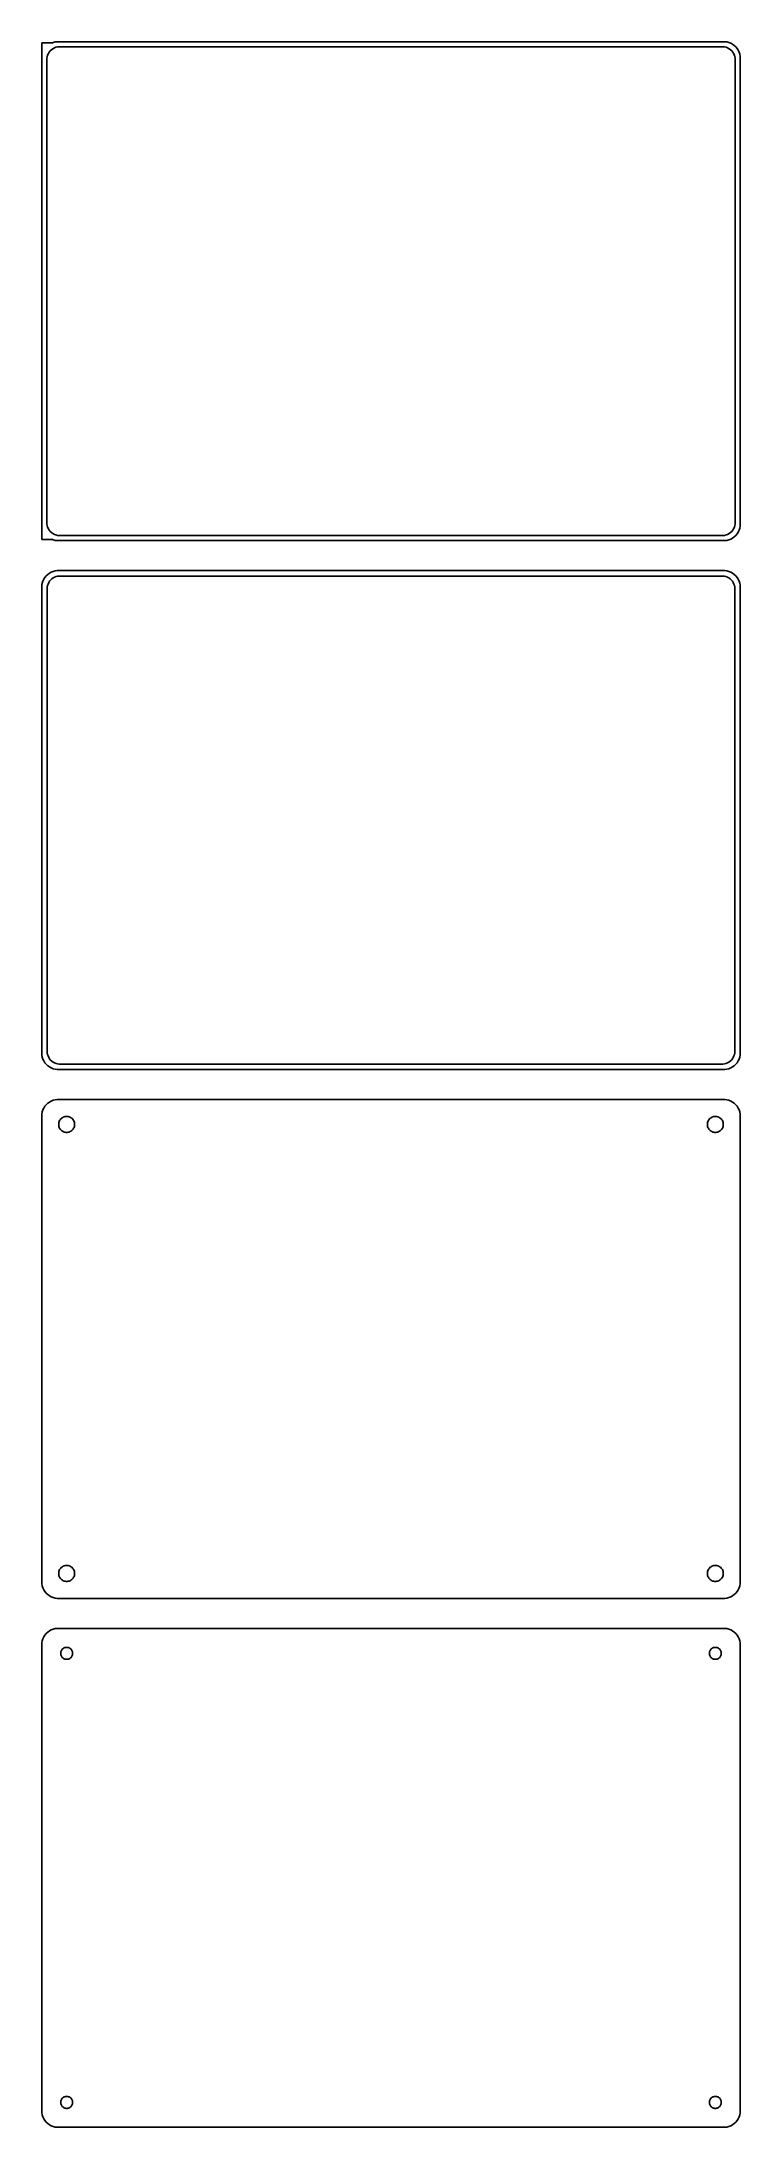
# Model space of a CAD drawing. Header units: metres. Extents: x -105 to 105, y 402 to 1029.
import ezdxf

# ---------------------------------------------------------------- set-up
doc = ezdxf.new("R2010")
doc.units = ezdxf.units.M

msp = doc.modelspace()

# ---------------------------------------------------------------- linework, layer by layer
for p, q in [((-102, 1028.61), (-105, 1028.61)), ((-105, 1028.61), (-105, 879.385)), ((-101.545, 1028.76), (-102, 1028.58)), ((-102, 1028.58), (-102, 1028.61)), ((-100.937, 1028.91), (-101.545, 1028.76)), ((-100.314, 1028.99), (-100.937, 1028.91)), ((100.314, 1028.99), (-100.314, 1028.99)), ((100.937, 1028.91), (100.314, 1028.99)), ((101.545, 1028.76), (100.937, 1028.91)), ((102.129, 1028.52), (101.545, 1028.76)), ((102.679, 1028.22), (102.129, 1028.52)), ((-103.5, 1023.5), (-103.468, 1024)), ((-103.5, 884.5), (-103.5, 1023.5)), ((-103.468, 1024), (-103.374, 1024.49)), ((-103.374, 1024.49), (-103.219, 1024.97)), ((-103.219, 1024.97), (-103.005, 1025.43)), ((-103.005, 1025.43), (-102.736, 1025.85)), ((-102.736, 1025.85), (-102.416, 1026.24)), ((-102.416, 1026.24), (-102.05, 1026.58)), ((-102.05, 1026.58), (-101.643, 1026.88)), ((-101.643, 1026.88), (-101.203, 1027.12)), ((-101.203, 1027.12), (-100.736, 1027.3)), ((-100.736, 1027.3), (-100.25, 1027.43)), ((-100.25, 1027.43), (-99.7512, 1027.49)), ((-99.7512, 1027.49), (99.7512, 1027.49)), ((99.7512, 1027.49), (100.25, 1027.43)), ((100.25, 1027.43), (100.736, 1027.3)), ((100.736, 1027.3), (101.203, 1027.12)), ((101.203, 1027.12), (101.643, 1026.88)), ((101.643, 1026.88), (102.05, 1026.58)), ((102.05, 1026.58), (102.416, 1026.24)), ((102.416, 1026.24), (102.736, 1025.85)), ((103.187, 1027.85), (102.679, 1028.22)), ((102.736, 1025.85), (103.005, 1025.43)), ((103.005, 1025.43), (103.219, 1024.97)), ((103.645, 1027.42), (103.187, 1027.85)), ((103.219, 1024.97), (103.374, 1024.49)), ((103.374, 1024.49), (103.468, 1024)), ((103.468, 1024), (103.5, 1023.5)), ((103.5, 1023.5), (103.5, 884.5)), ((104.045, 1026.94), (103.645, 1027.42)), ((104.382, 1026.41), (104.045, 1026.94)), ((104.649, 1025.84), (104.382, 1026.41)), ((104.843, 1025.24), (104.649, 1025.84)), ((104.961, 1024.63), (104.843, 1025.24)), ((105, 1024), (104.961, 1024.63)), ((105, 884), (105, 1024)), ((-103.468, 883.999), (-103.5, 884.5)), ((103.5, 884.5), (103.468, 883.999)), ((-105, 879.385), (-102, 879.385)), ((-103.374, 883.505), (-103.468, 883.999)), ((-103.219, 883.028), (-103.374, 883.505)), ((-103.005, 882.573), (-103.219, 883.028)), ((-102.736, 882.149), (-103.005, 882.573)), ((-102.416, 881.762), (-102.736, 882.149)), ((-102.05, 881.418), (-102.416, 881.762)), ((-101.643, 881.123), (-102.05, 881.418)), ((-102, 879.385), (-102, 879.425)), ((-102, 879.425), (-101.545, 879.245)), ((-101.203, 880.881), (-101.643, 881.123)), ((-101.545, 879.245), (-100.937, 879.089)), ((-100.736, 880.696), (-101.203, 880.881)), ((-100.937, 879.089), (-100.314, 879.01)), ((-100.25, 880.571), (-100.736, 880.696)), ((-100.314, 879.01), (100.314, 879.01)), ((-99.7512, 880.508), (-100.25, 880.571)), ((99.7512, 880.508), (-99.7512, 880.508)), ((100.25, 880.571), (99.7512, 880.508)), ((100.736, 880.696), (100.25, 880.571)), ((100.314, 879.01), (100.937, 879.089)), ((101.203, 880.881), (100.736, 880.696)), ((100.937, 879.089), (101.545, 879.245)), ((101.643, 881.123), (101.203, 880.881)), ((101.545, 879.245), (102.129, 879.476)), ((102.05, 881.418), (101.643, 881.123)), ((102.416, 881.762), (102.05, 881.418)), ((102.129, 879.476), (102.679, 879.778)), ((102.736, 882.149), (102.416, 881.762)), ((102.679, 879.778), (103.187, 880.147)), ((103.005, 882.573), (102.736, 882.149)), ((103.219, 883.028), (103.005, 882.573)), ((103.187, 880.147), (103.645, 880.577)), ((103.374, 883.505), (103.219, 883.028)), ((103.468, 883.999), (103.374, 883.505)), ((103.645, 880.577), (104.045, 881.061)), ((104.045, 881.061), (104.382, 881.591)), ((104.382, 881.591), (104.649, 882.159)), ((104.649, 882.159), (104.843, 882.757)), ((104.843, 882.757), (104.961, 883.373)), ((104.961, 883.373), (105, 884)), ((-104.9, 865.944), (-105, 865.944)), ((-105, 865.944), (-105, 724.056)), ((-104.843, 866.243), (-104.9, 865.944)), ((-104.649, 866.841), (-104.843, 866.243)), ((-104.382, 867.409), (-104.649, 866.841)), ((-104.045, 867.939), (-104.382, 867.409)), ((-103.645, 868.423), (-104.045, 867.939)), ((-103.187, 868.853), (-103.645, 868.423)), ((-103.342, 864.985), (-103.251, 865.463)), ((-103.251, 865.463), (-103.101, 865.926)), ((-102.679, 869.222), (-103.187, 868.853)), ((-103.101, 865.926), (-102.894, 866.366)), ((-102.894, 866.366), (-102.633, 866.776)), ((-102.129, 869.524), (-102.679, 869.222)), ((-102.633, 866.776), (-102.323, 867.151)), ((-102.323, 867.151), (-101.969, 867.484)), ((-101.545, 869.755), (-102.129, 869.524)), ((-101.969, 867.484), (-101.575, 867.77)), ((-101.575, 867.77), (-101.149, 868.004)), ((-100.937, 869.911), (-101.545, 869.755)), ((-101.149, 868.004), (-100.697, 868.183)), ((-100.314, 869.99), (-100.937, 869.911)), ((-100.697, 868.183), (-100.226, 868.304)), ((100.314, 869.99), (-100.314, 869.99)), ((-100.226, 868.304), (-99.7432, 868.365)), ((-99.7432, 868.365), (99.7432, 868.365)), ((99.7432, 868.365), (100.226, 868.304)), ((100.226, 868.304), (100.697, 868.183)), ((100.937, 869.911), (100.314, 869.99)), ((100.697, 868.183), (101.149, 868.004)), ((101.545, 869.755), (100.937, 869.911)), ((101.149, 868.004), (101.575, 867.77)), ((102.129, 869.524), (101.545, 869.755)), ((101.575, 867.77), (101.969, 867.484)), ((101.969, 867.484), (102.323, 867.151)), ((102.679, 869.222), (102.129, 869.524)), ((102.323, 867.151), (102.633, 866.776)), ((102.633, 866.776), (102.894, 866.366)), ((103.187, 868.853), (102.679, 869.222)), ((102.894, 866.366), (103.101, 865.926)), ((103.101, 865.926), (103.251, 865.463)), ((103.645, 868.423), (103.187, 868.853)), ((103.251, 865.463), (103.342, 864.985)), ((104.045, 867.939), (103.645, 868.423)), ((104.382, 867.409), (104.045, 867.939)), ((104.649, 866.841), (104.382, 867.409)), ((104.843, 866.243), (104.649, 866.841)), ((104.961, 865.627), (104.843, 866.243)), ((105, 865), (104.961, 865.627)), ((-103.373, 864.5), (-103.342, 864.985)), ((-103.373, 725.5), (-103.373, 864.5)), ((103.342, 864.985), (103.373, 864.5)), ((103.373, 864.5), (103.373, 725.5)), ((105, 725), (105, 865)), ((-105, 724.056), (-104.9, 724.056)), ((-104.9, 724.056), (-104.843, 723.757)), ((-104.843, 723.757), (-104.649, 723.159)), ((-104.649, 723.159), (-104.382, 722.591)), ((-104.382, 722.591), (-104.045, 722.061)), ((-104.045, 722.061), (-103.645, 721.577)), ((-103.645, 721.577), (-103.187, 721.147)), ((-103.342, 725.015), (-103.373, 725.5)), ((-103.251, 724.537), (-103.342, 725.015)), ((-103.101, 724.074), (-103.251, 724.537)), ((-103.187, 721.147), (-102.679, 720.778)), ((-102.894, 723.634), (-103.101, 724.074)), ((-102.633, 723.224), (-102.894, 723.634)), ((-102.323, 722.849), (-102.633, 723.224)), ((-101.969, 722.516), (-102.323, 722.849)), ((-101.575, 722.23), (-101.969, 722.516)), ((-101.149, 721.996), (-101.575, 722.23)), ((-100.697, 721.817), (-101.149, 721.996)), ((-100.226, 721.696), (-100.697, 721.817)), ((-99.7432, 721.635), (-100.226, 721.696)), ((99.7432, 721.635), (-99.7432, 721.635)), ((100.226, 721.696), (99.7432, 721.635)), ((100.697, 721.817), (100.226, 721.696)), ((101.149, 721.996), (100.697, 721.817)), ((101.575, 722.23), (101.149, 721.996)), ((101.969, 722.516), (101.575, 722.23)), ((102.323, 722.849), (101.969, 722.516)), ((102.633, 723.224), (102.323, 722.849)), ((102.894, 723.634), (102.633, 723.224)), ((102.679, 720.778), (103.187, 721.147)), ((103.101, 724.074), (102.894, 723.634)), ((103.251, 724.537), (103.101, 724.074)), ((103.187, 721.147), (103.645, 721.577)), ((103.342, 725.015), (103.251, 724.537)), ((103.373, 725.5), (103.342, 725.015)), ((103.645, 721.577), (104.045, 722.061)), ((104.045, 722.061), (104.382, 722.591)), ((104.382, 722.591), (104.649, 723.159)), ((104.649, 723.159), (104.843, 723.757)), ((104.843, 723.757), (104.961, 724.373)), ((104.961, 724.373), (105, 725)), ((-102.679, 720.778), (-102.129, 720.476)), ((-102.129, 720.476), (-101.545, 720.245)), ((-101.545, 720.245), (-100.937, 720.089)), ((-100.937, 720.089), (-100.314, 720.01)), ((-100.314, 720.01), (100.314, 720.01)), ((100.314, 720.01), (100.937, 720.089)), ((100.937, 720.089), (101.545, 720.245)), ((101.545, 720.245), (102.129, 720.476)), ((102.129, 720.476), (102.679, 720.778)), ((-104.045, 708.939), (-104.382, 708.409)), ((-103.645, 709.423), (-104.045, 708.939)), ((-103.187, 709.853), (-103.645, 709.423)), ((-102.679, 710.222), (-103.187, 709.853)), ((-102.129, 710.524), (-102.679, 710.222)), ((-101.545, 710.755), (-102.129, 710.524)), ((-100.937, 710.911), (-101.545, 710.755)), ((-100.314, 710.99), (-100.937, 710.911)), ((100.314, 710.99), (-100.314, 710.99)), ((100.937, 710.911), (100.314, 710.99)), ((101.545, 710.755), (100.937, 710.911)), ((102.129, 710.524), (101.545, 710.755)), ((102.679, 710.222), (102.129, 710.524)), ((103.187, 709.853), (102.679, 710.222)), ((103.645, 709.423), (103.187, 709.853)), ((104.045, 708.939), (103.645, 709.423)), ((104.382, 708.409), (104.045, 708.939)), ((-104.961, 706.627), (-105, 706)), ((-105, 706), (-105, 566)), ((-104.843, 707.243), (-104.961, 706.627)), ((-104.649, 707.841), (-104.843, 707.243)), ((-104.382, 708.409), (-104.649, 707.841)), ((-99.9, 703.5), (-99.8811, 703.801)), ((-99.8811, 703.199), (-99.9, 703.5)), ((-99.8811, 703.801), (-99.8246, 704.097)), ((-99.8246, 702.903), (-99.8811, 703.199)), ((-99.8246, 704.097), (-99.7315, 704.383)), ((-99.7315, 702.617), (-99.8246, 702.903)), ((-99.7315, 704.383), (-99.6031, 704.656)), ((-99.6031, 702.344), (-99.7315, 702.617)), ((-99.6031, 704.656), (-99.4416, 704.911)), ((-99.4416, 702.089), (-99.6031, 702.344)), ((-99.4416, 704.911), (-99.2495, 705.143)), ((-99.2495, 705.143), (-99.0298, 705.349)), ((-99.0298, 705.349), (-98.786, 705.526)), ((-98.786, 705.526), (-98.5219, 705.672)), ((-98.5219, 705.672), (-98.2416, 705.783)), ((-98.2416, 705.783), (-97.9497, 705.857)), ((-97.9497, 705.857), (-97.6507, 705.895)), ((-97.6507, 705.895), (-97.3493, 705.895)), ((-97.3493, 705.895), (-97.0503, 705.857)), ((-97.0503, 705.857), (-96.7584, 705.783)), ((-96.7584, 705.783), (-96.4781, 705.672)), ((-96.4781, 705.672), (-96.214, 705.526)), ((-96.214, 705.526), (-95.9702, 705.349)), ((-95.9702, 705.349), (-95.7505, 705.143)), ((-95.7505, 705.143), (-95.5583, 704.911)), ((-95.5583, 704.911), (-95.3969, 704.656)), ((-95.3969, 702.344), (-95.5583, 702.089)), ((-95.3969, 704.656), (-95.2685, 704.383)), ((-95.2685, 702.617), (-95.3969, 702.344)), ((-95.2685, 704.383), (-95.1754, 704.097)), ((-95.1754, 702.903), (-95.2685, 702.617)), ((-95.1754, 704.097), (-95.1189, 703.801)), ((-95.1189, 703.199), (-95.1754, 702.903)), ((-95.1189, 703.801), (-95.1, 703.5)), ((-95.1, 703.5), (-95.1189, 703.199)), ((95.1, 703.5), (95.1189, 703.801)), ((95.1189, 703.199), (95.1, 703.5)), ((95.1189, 703.801), (95.1754, 704.097)), ((95.1754, 702.903), (95.1189, 703.199)), ((95.1754, 704.097), (95.2685, 704.383)), ((95.2685, 702.617), (95.1754, 702.903)), ((95.2685, 704.383), (95.3969, 704.656)), ((95.3969, 702.344), (95.2685, 702.617)), ((95.3969, 704.656), (95.5583, 704.911)), ((95.5583, 702.089), (95.3969, 702.344)), ((95.5583, 704.911), (95.7505, 705.143)), ((95.7505, 705.143), (95.9702, 705.349)), ((95.9702, 705.349), (96.214, 705.526)), ((96.214, 705.526), (96.4781, 705.672)), ((96.4781, 705.672), (96.7584, 705.783)), ((96.7584, 705.783), (97.0503, 705.857)), ((97.0503, 705.857), (97.3493, 705.895)), ((97.3493, 705.895), (97.6507, 705.895)), ((97.6507, 705.895), (97.9497, 705.857)), ((97.9497, 705.857), (98.2416, 705.783)), ((98.2416, 705.783), (98.5219, 705.672)), ((98.5219, 705.672), (98.786, 705.526)), ((98.786, 705.526), (99.0298, 705.349)), ((99.0298, 705.349), (99.2495, 705.143)), ((99.2495, 705.143), (99.4416, 704.911)), ((99.4416, 704.911), (99.6031, 704.656)), ((99.6031, 702.344), (99.4416, 702.089)), ((99.6031, 704.656), (99.7315, 704.383)), ((99.7315, 702.617), (99.6031, 702.344)), ((99.7315, 704.383), (99.8246, 704.097)), ((99.8246, 702.903), (99.7315, 702.617)), ((99.8246, 704.097), (99.8811, 703.801)), ((99.8811, 703.199), (99.8246, 702.903)), ((99.8811, 703.801), (99.9, 703.5)), ((99.9, 703.5), (99.8811, 703.199)), ((104.649, 707.841), (104.382, 708.409)), ((104.843, 707.243), (104.649, 707.841)), ((104.961, 706.627), (104.843, 707.243)), ((105, 706), (104.961, 706.627)), ((105, 566), (105, 706)), ((-99.2495, 701.857), (-99.4416, 702.089)), ((-99.0298, 701.651), (-99.2495, 701.857)), ((-98.786, 701.474), (-99.0298, 701.651)), ((-98.5219, 701.328), (-98.786, 701.474)), ((-98.2416, 701.217), (-98.5219, 701.328)), ((-97.9497, 701.143), (-98.2416, 701.217)), ((-97.6507, 701.105), (-97.9497, 701.143)), ((-97.3493, 701.105), (-97.6507, 701.105)), ((-97.0503, 701.143), (-97.3493, 701.105)), ((-96.7584, 701.217), (-97.0503, 701.143)), ((-96.4781, 701.328), (-96.7584, 701.217)), ((-96.214, 701.474), (-96.4781, 701.328)), ((-95.9702, 701.651), (-96.214, 701.474)), ((-95.7505, 701.857), (-95.9702, 701.651)), ((-95.5583, 702.089), (-95.7505, 701.857)), ((95.7505, 701.857), (95.5583, 702.089)), ((95.9702, 701.651), (95.7505, 701.857)), ((96.214, 701.474), (95.9702, 701.651)), ((96.4781, 701.328), (96.214, 701.474)), ((96.7584, 701.217), (96.4781, 701.328)), ((97.0503, 701.143), (96.7584, 701.217)), ((97.3493, 701.105), (97.0503, 701.143)), ((97.6507, 701.105), (97.3493, 701.105)), ((97.9497, 701.143), (97.6507, 701.105)), ((98.2416, 701.217), (97.9497, 701.143)), ((98.5219, 701.328), (98.2416, 701.217)), ((98.786, 701.474), (98.5219, 701.328)), ((99.0298, 701.651), (98.786, 701.474)), ((99.2495, 701.857), (99.0298, 701.651)), ((99.4416, 702.089), (99.2495, 701.857)), ((-98.786, 570.526), (-98.5219, 570.672)), ((-98.5219, 570.672), (-98.2416, 570.783)), ((-98.2416, 570.783), (-97.9497, 570.857)), ((-97.9497, 570.857), (-97.6507, 570.895)), ((-97.6507, 570.895), (-97.3493, 570.895)), ((-97.3493, 570.895), (-97.0503, 570.857)), ((-97.0503, 570.857), (-96.7584, 570.783)), ((-96.7584, 570.783), (-96.4781, 570.672)), ((-96.4781, 570.672), (-96.214, 570.526)), ((96.214, 570.526), (96.4781, 570.672)), ((96.4781, 570.672), (96.7584, 570.783)), ((96.7584, 570.783), (97.0503, 570.857)), ((97.0503, 570.857), (97.3493, 570.895)), ((97.3493, 570.895), (97.6507, 570.895)), ((97.6507, 570.895), (97.9497, 570.857)), ((97.9497, 570.857), (98.2416, 570.783)), ((98.2416, 570.783), (98.5219, 570.672)), ((98.5219, 570.672), (98.786, 570.526)), ((-105, 566), (-104.961, 565.373)), ((-104.961, 565.373), (-104.843, 564.757)), ((-104.843, 564.757), (-104.649, 564.159)), ((-99.9, 568.5), (-99.8811, 568.801)), ((-99.8811, 568.199), (-99.9, 568.5)), ((-99.8811, 568.801), (-99.8246, 569.097)), ((-99.8246, 567.903), (-99.8811, 568.199)), ((-99.8246, 569.097), (-99.7315, 569.383)), ((-99.7315, 567.617), (-99.8246, 567.903)), ((-99.7315, 569.383), (-99.6031, 569.656)), ((-99.6031, 567.344), (-99.7315, 567.617)), ((-99.6031, 569.656), (-99.4416, 569.911)), ((-99.4416, 567.089), (-99.6031, 567.344)), ((-99.4416, 569.911), (-99.2495, 570.143)), ((-99.2495, 566.857), (-99.4416, 567.089)), ((-99.2495, 570.143), (-99.0298, 570.349)), ((-99.0298, 566.651), (-99.2495, 566.857)), ((-99.0298, 570.349), (-98.786, 570.526)), ((-98.786, 566.474), (-99.0298, 566.651)), ((-98.5219, 566.328), (-98.786, 566.474)), ((-98.2416, 566.217), (-98.5219, 566.328)), ((-97.9497, 566.143), (-98.2416, 566.217)), ((-97.6507, 566.105), (-97.9497, 566.143)), ((-97.3493, 566.105), (-97.6507, 566.105)), ((-97.0503, 566.143), (-97.3493, 566.105)), ((-96.7584, 566.217), (-97.0503, 566.143)), ((-96.4781, 566.328), (-96.7584, 566.217)), ((-96.214, 566.474), (-96.4781, 566.328)), ((-96.214, 570.526), (-95.9702, 570.349)), ((-95.9702, 566.651), (-96.214, 566.474)), ((-95.9702, 570.349), (-95.7505, 570.143)), ((-95.7505, 566.857), (-95.9702, 566.651)), ((-95.7505, 570.143), (-95.5583, 569.911)), ((-95.5583, 567.089), (-95.7505, 566.857)), ((-95.5583, 569.911), (-95.3969, 569.656)), ((-95.3969, 567.344), (-95.5583, 567.089)), ((-95.3969, 569.656), (-95.2685, 569.383)), ((-95.2685, 567.617), (-95.3969, 567.344)), ((-95.2685, 569.383), (-95.1754, 569.097)), ((-95.1754, 567.903), (-95.2685, 567.617)), ((-95.1754, 569.097), (-95.1189, 568.801)), ((-95.1189, 568.199), (-95.1754, 567.903)), ((-95.1189, 568.801), (-95.1, 568.5)), ((-95.1, 568.5), (-95.1189, 568.199)), ((95.1, 568.5), (95.1189, 568.801)), ((95.1189, 568.199), (95.1, 568.5)), ((95.1189, 568.801), (95.1754, 569.097)), ((95.1754, 567.903), (95.1189, 568.199)), ((95.1754, 569.097), (95.2685, 569.383)), ((95.2685, 567.617), (95.1754, 567.903)), ((95.2685, 569.383), (95.3969, 569.656)), ((95.3969, 567.344), (95.2685, 567.617)), ((95.3969, 569.656), (95.5583, 569.911)), ((95.5583, 567.089), (95.3969, 567.344)), ((95.5583, 569.911), (95.7505, 570.143)), ((95.7505, 566.857), (95.5583, 567.089)), ((95.7505, 570.143), (95.9702, 570.349)), ((95.9702, 566.651), (95.7505, 566.857)), ((95.9702, 570.349), (96.214, 570.526)), ((96.214, 566.474), (95.9702, 566.651)), ((96.4781, 566.328), (96.214, 566.474)), ((96.7584, 566.217), (96.4781, 566.328)), ((97.0503, 566.143), (96.7584, 566.217)), ((97.3493, 566.105), (97.0503, 566.143)), ((97.6507, 566.105), (97.3493, 566.105)), ((97.9497, 566.143), (97.6507, 566.105)), ((98.2416, 566.217), (97.9497, 566.143)), ((98.5219, 566.328), (98.2416, 566.217)), ((98.786, 566.474), (98.5219, 566.328)), ((98.786, 570.526), (99.0298, 570.349)), ((99.0298, 566.651), (98.786, 566.474)), ((99.0298, 570.349), (99.2495, 570.143)), ((99.2495, 566.857), (99.0298, 566.651)), ((99.2495, 570.143), (99.4416, 569.911)), ((99.4416, 567.089), (99.2495, 566.857)), ((99.4416, 569.911), (99.6031, 569.656)), ((99.6031, 567.344), (99.4416, 567.089)), ((99.6031, 569.656), (99.7315, 569.383)), ((99.7315, 567.617), (99.6031, 567.344)), ((99.7315, 569.383), (99.8246, 569.097)), ((99.8246, 567.903), (99.7315, 567.617)), ((99.8246, 569.097), (99.8811, 568.801)), ((99.8811, 568.199), (99.8246, 567.903)), ((99.8811, 568.801), (99.9, 568.5)), ((99.9, 568.5), (99.8811, 568.199)), ((104.649, 564.159), (104.843, 564.757)), ((104.843, 564.757), (104.961, 565.373)), ((104.961, 565.373), (105, 566)), ((-104.649, 564.159), (-104.382, 563.591)), ((-104.382, 563.591), (-104.045, 563.061)), ((-104.045, 563.061), (-103.645, 562.577)), ((-103.645, 562.577), (-103.187, 562.147)), ((-103.187, 562.147), (-102.679, 561.778)), ((-102.679, 561.778), (-102.129, 561.476)), ((-102.129, 561.476), (-101.545, 561.245)), ((-101.545, 561.245), (-100.937, 561.089)), ((-100.937, 561.089), (-100.314, 561.01)), ((-100.314, 561.01), (100.314, 561.01)), ((100.314, 561.01), (100.937, 561.089)), ((100.937, 561.089), (101.545, 561.245)), ((101.545, 561.245), (102.129, 561.476)), ((102.129, 561.476), (102.679, 561.778)), ((102.679, 561.778), (103.187, 562.147)), ((103.187, 562.147), (103.645, 562.577)), ((103.645, 562.577), (104.045, 563.061)), ((104.045, 563.061), (104.382, 563.591)), ((104.382, 563.591), (104.649, 564.159)), ((-101.545, 551.755), (-102.129, 551.524)), ((-100.937, 551.911), (-101.545, 551.755)), ((-100.314, 551.99), (-100.937, 551.911)), ((100.314, 551.99), (-100.314, 551.99)), ((100.937, 551.911), (100.314, 551.99)), ((101.545, 551.755), (100.937, 551.911)), ((102.129, 551.524), (101.545, 551.755)), ((-104.961, 547.627), (-105, 547)), ((-105, 547), (-105, 407)), ((-104.843, 548.243), (-104.961, 547.627)), ((-104.649, 548.841), (-104.843, 548.243)), ((-104.382, 549.409), (-104.649, 548.841)), ((-104.045, 549.939), (-104.382, 549.409)), ((-103.645, 550.423), (-104.045, 549.939)), ((-103.187, 550.853), (-103.645, 550.423)), ((-102.679, 551.222), (-103.187, 550.853)), ((-102.129, 551.524), (-102.679, 551.222)), ((-99.0773, 545.367), (-98.9562, 545.558)), ((-98.9562, 545.558), (-98.8121, 545.732)), ((-98.8121, 545.732), (-98.6474, 545.887)), ((-98.6474, 545.887), (-98.4645, 546.02)), ((-98.4645, 546.02), (-98.2664, 546.129)), ((-98.2664, 546.129), (-98.0562, 546.212)), ((-98.0562, 546.212), (-97.8373, 546.268)), ((-97.8373, 546.268), (-97.613, 546.296)), ((-97.613, 546.296), (-97.387, 546.296)), ((-97.387, 546.296), (-97.1627, 546.268)), ((-97.1627, 546.268), (-96.9438, 546.212)), ((-96.9438, 546.212), (-96.7336, 546.129)), ((-96.7336, 546.129), (-96.5355, 546.02)), ((-96.5355, 546.02), (-96.3526, 545.887)), ((-96.3526, 545.887), (-96.1879, 545.732)), ((-96.1879, 545.732), (-96.0438, 545.558)), ((-96.0438, 545.558), (-95.9226, 545.367)), ((95.9226, 545.367), (96.0438, 545.558)), ((96.0438, 545.558), (96.1879, 545.732)), ((96.1879, 545.732), (96.3526, 545.887)), ((96.3526, 545.887), (96.5355, 546.02)), ((96.5355, 546.02), (96.7336, 546.129)), ((96.7336, 546.129), (96.9438, 546.212)), ((96.9438, 546.212), (97.1627, 546.268)), ((97.1627, 546.268), (97.387, 546.296)), ((97.387, 546.296), (97.613, 546.296)), ((97.613, 546.296), (97.8373, 546.268)), ((97.8373, 546.268), (98.0562, 546.212)), ((98.0562, 546.212), (98.2664, 546.129)), ((98.2664, 546.129), (98.4645, 546.02)), ((98.4645, 546.02), (98.6474, 545.887)), ((98.6474, 545.887), (98.8121, 545.732)), ((98.8121, 545.732), (98.9562, 545.558)), ((98.9562, 545.558), (99.0773, 545.367)), ((102.679, 551.222), (102.129, 551.524)), ((103.187, 550.853), (102.679, 551.222)), ((103.645, 550.423), (103.187, 550.853)), ((104.045, 549.939), (103.645, 550.423)), ((104.382, 549.409), (104.045, 549.939)), ((104.649, 548.841), (104.382, 549.409)), ((104.843, 548.243), (104.649, 548.841)), ((104.961, 547.627), (104.843, 548.243)), ((105, 547), (104.961, 547.627)), ((105, 407), (105, 547)), ((-99.3, 544.5), (-99.2858, 544.726)), ((-99.2858, 544.274), (-99.3, 544.5)), ((-99.2858, 544.726), (-99.2434, 544.948)), ((-99.2434, 544.052), (-99.2858, 544.274)), ((-99.2434, 544.948), (-99.1736, 545.163)), ((-99.1736, 543.837), (-99.2434, 544.052)), ((-99.1736, 545.163), (-99.0773, 545.367)), ((-99.0773, 543.633), (-99.1736, 543.837)), ((-98.9562, 543.442), (-99.0773, 543.633)), ((-98.8121, 543.268), (-98.9562, 543.442)), ((-98.6474, 543.113), (-98.8121, 543.268)), ((-98.4645, 542.98), (-98.6474, 543.113)), ((-98.2664, 542.871), (-98.4645, 542.98)), ((-98.0562, 542.788), (-98.2664, 542.871)), ((-97.8373, 542.732), (-98.0562, 542.788)), ((-97.613, 542.704), (-97.8373, 542.732)), ((-97.387, 542.704), (-97.613, 542.704)), ((-97.1627, 542.732), (-97.387, 542.704)), ((-96.9438, 542.788), (-97.1627, 542.732)), ((-96.7336, 542.871), (-96.9438, 542.788)), ((-96.5355, 542.98), (-96.7336, 542.871)), ((-96.3526, 543.113), (-96.5355, 542.98)), ((-96.1879, 543.268), (-96.3526, 543.113)), ((-96.0438, 543.442), (-96.1879, 543.268)), ((-95.9226, 543.633), (-96.0438, 543.442)), ((-95.9226, 545.367), (-95.8264, 545.163)), ((-95.8264, 543.837), (-95.9226, 543.633)), ((-95.8264, 545.163), (-95.7565, 544.948)), ((-95.7565, 544.052), (-95.8264, 543.837)), ((-95.7565, 544.948), (-95.7142, 544.726)), ((-95.7142, 544.274), (-95.7565, 544.052)), ((-95.7142, 544.726), (-95.7, 544.5)), ((-95.7, 544.5), (-95.7142, 544.274)), ((95.7, 544.5), (95.7142, 544.726)), ((95.7142, 544.274), (95.7, 544.5)), ((95.7142, 544.726), (95.7565, 544.948)), ((95.7565, 544.052), (95.7142, 544.274)), ((95.7565, 544.948), (95.8264, 545.163)), ((95.8264, 543.837), (95.7565, 544.052)), ((95.8264, 545.163), (95.9226, 545.367)), ((95.9226, 543.633), (95.8264, 543.837)), ((96.0438, 543.442), (95.9226, 543.633)), ((96.1879, 543.268), (96.0438, 543.442)), ((96.3526, 543.113), (96.1879, 543.268)), ((96.5355, 542.98), (96.3526, 543.113)), ((96.7336, 542.871), (96.5355, 542.98)), ((96.9438, 542.788), (96.7336, 542.871)), ((97.1627, 542.732), (96.9438, 542.788)), ((97.387, 542.704), (97.1627, 542.732)), ((97.613, 542.704), (97.387, 542.704)), ((97.8373, 542.732), (97.613, 542.704)), ((98.0562, 542.788), (97.8373, 542.732)), ((98.2664, 542.871), (98.0562, 542.788)), ((98.4645, 542.98), (98.2664, 542.871)), ((98.6474, 543.113), (98.4645, 542.98)), ((98.8121, 543.268), (98.6474, 543.113)), ((98.9562, 543.442), (98.8121, 543.268)), ((99.0773, 543.633), (98.9562, 543.442)), ((99.0773, 545.367), (99.1736, 545.163)), ((99.1736, 543.837), (99.0773, 543.633)), ((99.1736, 545.163), (99.2434, 544.948)), ((99.2434, 544.052), (99.1736, 543.837)), ((99.2434, 544.948), (99.2858, 544.726)), ((99.2858, 544.274), (99.2434, 544.052)), ((99.2858, 544.726), (99.3, 544.5)), ((99.3, 544.5), (99.2858, 544.274)), ((-99.3, 409.5), (-99.2858, 409.726)), ((-99.2858, 409.274), (-99.3, 409.5)), ((-99.2858, 409.726), (-99.2434, 409.948)), ((-99.2434, 409.052), (-99.2858, 409.274)), ((-99.2434, 409.948), (-99.1736, 410.163)), ((-99.1736, 408.837), (-99.2434, 409.052)), ((-99.1736, 410.163), (-99.0773, 410.367)), ((-99.0773, 408.633), (-99.1736, 408.837)), ((-99.0773, 410.367), (-98.9562, 410.558)), ((-98.9562, 408.442), (-99.0773, 408.633)), ((-98.9562, 410.558), (-98.8121, 410.732)), ((-98.8121, 408.268), (-98.9562, 408.442)), ((-98.8121, 410.732), (-98.6474, 410.887)), ((-98.6474, 408.113), (-98.8121, 408.268)), ((-98.6474, 410.887), (-98.4645, 411.02)), ((-98.4645, 407.98), (-98.6474, 408.113)), ((-98.4645, 411.02), (-98.2664, 411.129)), ((-98.2664, 407.871), (-98.4645, 407.98)), ((-98.2664, 411.129), (-98.0562, 411.212)), ((-98.0562, 407.788), (-98.2664, 407.871)), ((-98.0562, 411.212), (-97.8373, 411.268)), ((-97.8373, 407.732), (-98.0562, 407.788)), ((-97.8373, 411.268), (-97.613, 411.296)), ((-97.613, 407.704), (-97.8373, 407.732)), ((-97.613, 411.296), (-97.387, 411.296)), ((-97.387, 407.704), (-97.613, 407.704)), ((-97.387, 411.296), (-97.1627, 411.268)), ((-97.1627, 407.732), (-97.387, 407.704)), ((-97.1627, 411.268), (-96.9438, 411.212)), ((-96.9438, 407.788), (-97.1627, 407.732)), ((-96.9438, 411.212), (-96.7336, 411.129)), ((-96.7336, 407.871), (-96.9438, 407.788)), ((-96.7336, 411.129), (-96.5355, 411.02)), ((-96.5355, 407.98), (-96.7336, 407.871)), ((-96.5355, 411.02), (-96.3526, 410.887)), ((-96.3526, 408.113), (-96.5355, 407.98)), ((-96.3526, 410.887), (-96.1879, 410.732)), ((-96.1879, 408.268), (-96.3526, 408.113)), ((-96.1879, 410.732), (-96.0438, 410.558)), ((-96.0438, 408.442), (-96.1879, 408.268)), ((-96.0438, 410.558), (-95.9226, 410.367)), ((-95.9226, 408.633), (-96.0438, 408.442)), ((-95.9226, 410.367), (-95.8264, 410.163)), ((-95.8264, 408.837), (-95.9226, 408.633)), ((-95.8264, 410.163), (-95.7565, 409.948)), ((-95.7565, 409.052), (-95.8264, 408.837)), ((-95.7565, 409.948), (-95.7142, 409.726)), ((-95.7142, 409.274), (-95.7565, 409.052)), ((-95.7142, 409.726), (-95.7, 409.5)), ((-95.7, 409.5), (-95.7142, 409.274)), ((95.7, 409.5), (95.7142, 409.726)), ((95.7142, 409.274), (95.7, 409.5)), ((95.7142, 409.726), (95.7565, 409.948)), ((95.7565, 409.052), (95.7142, 409.274)), ((95.7565, 409.948), (95.8264, 410.163)), ((95.8264, 408.837), (95.7565, 409.052)), ((95.8264, 410.163), (95.9226, 410.367)), ((95.9226, 408.633), (95.8264, 408.837)), ((95.9226, 410.367), (96.0438, 410.558)), ((96.0438, 408.442), (95.9226, 408.633)), ((96.0438, 410.558), (96.1879, 410.732)), ((96.1879, 408.268), (96.0438, 408.442)), ((96.1879, 410.732), (96.3526, 410.887)), ((96.3526, 408.113), (96.1879, 408.268)), ((96.3526, 410.887), (96.5355, 411.02)), ((96.5355, 407.98), (96.3526, 408.113)), ((96.5355, 411.02), (96.7336, 411.129)), ((96.7336, 407.871), (96.5355, 407.98)), ((96.7336, 411.129), (96.9438, 411.212)), ((96.9438, 407.788), (96.7336, 407.871)), ((96.9438, 411.212), (97.1627, 411.268)), ((97.1627, 407.732), (96.9438, 407.788)), ((97.1627, 411.268), (97.387, 411.296)), ((97.387, 407.704), (97.1627, 407.732)), ((97.387, 411.296), (97.613, 411.296)), ((97.613, 407.704), (97.387, 407.704)), ((97.613, 411.296), (97.8373, 411.268)), ((97.8373, 407.732), (97.613, 407.704)), ((97.8373, 411.268), (98.0562, 411.212)), ((98.0562, 407.788), (97.8373, 407.732)), ((98.0562, 411.212), (98.2664, 411.129)), ((98.2664, 407.871), (98.0562, 407.788)), ((98.2664, 411.129), (98.4645, 411.02)), ((98.4645, 407.98), (98.2664, 407.871)), ((98.4645, 411.02), (98.6474, 410.887)), ((98.6474, 408.113), (98.4645, 407.98)), ((98.6474, 410.887), (98.8121, 410.732)), ((98.8121, 408.268), (98.6474, 408.113)), ((98.8121, 410.732), (98.9562, 410.558)), ((98.9562, 408.442), (98.8121, 408.268)), ((98.9562, 410.558), (99.0773, 410.367)), ((99.0773, 408.633), (98.9562, 408.442)), ((99.0773, 410.367), (99.1736, 410.163)), ((99.1736, 408.837), (99.0773, 408.633)), ((99.1736, 410.163), (99.2434, 409.948)), ((99.2434, 409.052), (99.1736, 408.837)), ((99.2434, 409.948), (99.2858, 409.726)), ((99.2858, 409.274), (99.2434, 409.052)), ((99.2858, 409.726), (99.3, 409.5)), ((99.3, 409.5), (99.2858, 409.274)), ((-105, 407), (-104.961, 406.373)), ((-104.961, 406.373), (-104.843, 405.757)), ((-104.843, 405.757), (-104.649, 405.159)), ((-104.649, 405.159), (-104.382, 404.591)), ((-104.382, 404.591), (-104.045, 404.061)), ((-104.045, 404.061), (-103.645, 403.577)), ((-103.645, 403.577), (-103.187, 403.147)), ((-103.187, 403.147), (-102.679, 402.778)), ((-102.679, 402.778), (-102.129, 402.476)), ((-102.129, 402.476), (-101.545, 402.245)), ((-101.545, 402.245), (-100.937, 402.089)), ((-100.937, 402.089), (-100.314, 402.01)), ((-100.314, 402.01), (100.314, 402.01)), ((100.314, 402.01), (100.937, 402.089)), ((100.937, 402.089), (101.545, 402.245)), ((101.545, 402.245), (102.129, 402.476)), ((102.129, 402.476), (102.679, 402.778)), ((102.679, 402.778), (103.187, 403.147)), ((103.187, 403.147), (103.645, 403.577)), ((103.645, 403.577), (104.045, 404.061)), ((104.045, 404.061), (104.382, 404.591)), ((104.382, 404.591), (104.649, 405.159)), ((104.649, 405.159), (104.843, 405.757)), ((104.843, 405.757), (104.961, 406.373)), ((104.961, 406.373), (105, 407))]:
    msp.add_line(p, q)

doc.saveas('drawing.dxf')
